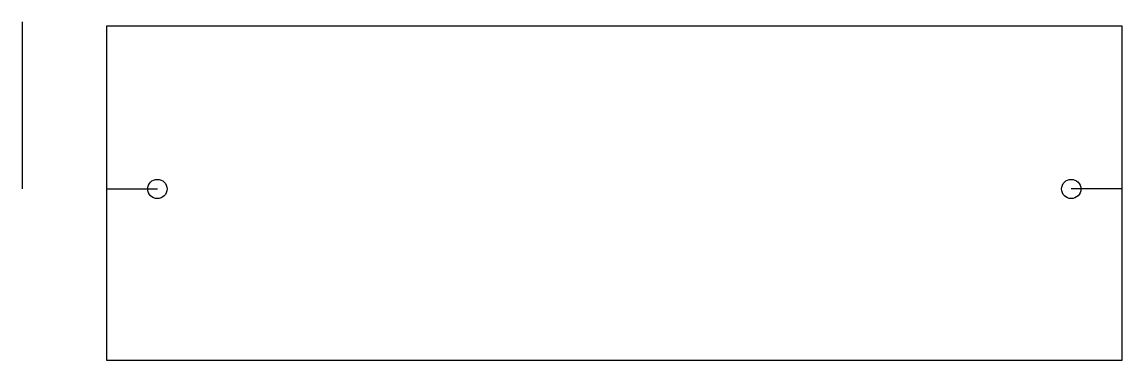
# Model space of a CAD drawing. Header units: millimetres. Extents: x -25 to 300, y 0 to 100.
import ezdxf

# ---------------------------------------------------------------- set-up
doc = ezdxf.new("R2010")
doc.units = ezdxf.units.MM
doc.layers.get('0').update_dxf_attribs({"linetype": 'CONTINUOUS'})

msp = doc.modelspace()

# ---------------------------------------------------------------- linework, layer by layer
for p, q in [((-25, 100), (-25, 50.6)), ((0, 50.6), (15, 50.6)), ((300, 50.6), (285, 50.6))]:
    msp.add_line(p, q)
msp.add_lwpolyline([(0, 0), (300, 0), (300, 98.8), (0, 98.8)], close=True)
for centre in [(15, 50.6), (285, 50.6)]:
    msp.add_circle(centre, 2.85)

doc.saveas('drawing.dxf')
